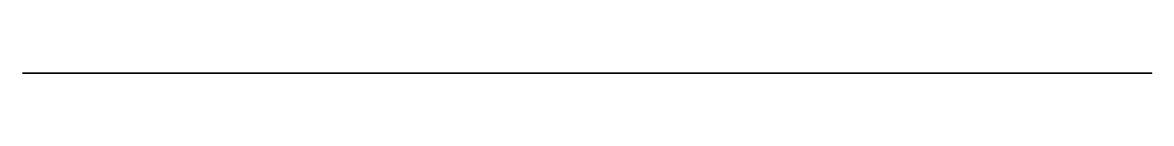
# Model space of a CAD drawing. Header units: millimetres. Extents: x -17.3 to 0, y 0 to 0.
import ezdxf

# ---------------------------------------------------------------- set-up
doc = ezdxf.new("R2010")
doc.units = ezdxf.units.MM
doc.header["$MEASUREMENT"] = 0
doc.layers.add('Lapti yolka v1_Sketch1', color=7, linetype='Continuous')

msp = doc.modelspace()

# ---------------------------------------------------------------- linework, layer by layer
at = {"layer": 'Lapti yolka v1_Sketch1'}
for p, q in [((-17.281, 0, 11.38), (-5, 0, 11.38)), ((-4.619, 0, 20), (-17.281, 0, 11.38)), ((-4.619, 0, 31.979), (-15, 0, 20)), ((-15, 0, 20), (-4.619, 0, 20)), ((0, 0, 50), (-12.619, 0, 31.979)), ((-12.619, 0, 31.979), (-4.619, 0, 31.979)), ((-5, 0, 11.38), (-5, 0)), ((-5, 0), (0, 0)), ((0, 0), (0, 0, 50))]:
    msp.add_line(p, q, dxfattribs=at)
msp.add_point((0, 0), dxfattribs=at)

doc.saveas('drawing.dxf')
